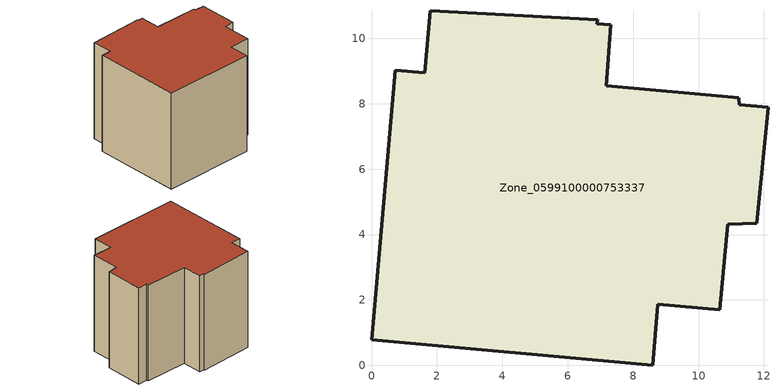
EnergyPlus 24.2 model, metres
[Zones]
Zone_0599100000753337
 floor ground (C_G): 6.89,10.45 7.31,10.41 7.18,8.55 11.23,8.18 11.24,7.97 12.12,7.89 11.79,4.35 10.89,4.32 10.65,1.7 8.75,1.87 8.59,0 0,0.78 0.73,9.03 1.62,8.95 1.79,10.85 6.92,10.57 z0
 wall outside (C_F): 11.24,7.97 11.23,8.18 7.18,8.55 7.31,10.41 6.89,10.45 6.92,10.57 1.79,10.85 1.62,8.95 0.73,9.03 0,0.78 8.59,0 8.75,1.87 10.65,1.7 10.89,4.32 11.79,4.35 12.12,7.89 11.24,7.97 z0:9.31
 roof outside (C_R): 7.31,10.41 6.89,10.45 6.92,10.57 1.79,10.85 1.62,8.95 0.73,9.03 0,0.78 8.59,0 8.75,1.87 10.65,1.7 10.89,4.32 11.79,4.35 12.12,7.89 11.24,7.97 11.23,8.18 7.18,8.55 z9.31
[BUILDING]
Pand.0599100000753337: North Axis=0; Terrain=City; Loads Convergence Tolerance Value=0.04; Temperature Convergence Tolerance Value=0.4; Solar Distribution=FullExterior; Maximum Number of Warmup Days=25; Minimum Number of Warmup Days=1
[Site:Location]
Rotterdam.The.Hague.AP_ZH_NLD Design_Conditions: Latitude=51.96; Longitude=4.45; Time Zone=1; Elevation=-4.5
[SITE:GROUNDTEMPERATURE:BUILDINGSURFACE]
18, 18, 18, 18, 18, 18, 18, 18, 18, 18, 18, 18
[MATERIAL] Thermal Absorptance=0.9; Solar Absorptance=0.7; Visible Absorptance=0.7
Name | Roughness | Thickness | Conductivity | Density | Specific Heat
G.TC.2006-2014 | MediumSmooth | 0.15 | 0.06 | 540 | 1210
F.TC.2006-2014 | Rough | 0.3 | 0.12 | 1920 | 840
R.TC.2006-2014 | MediumRough | 0.2 | 0.08 | 1500 | 1000
[CONSTRUCTION]
C_G: G.TC.2006-2014
C_F: F.TC.2006-2014
C_R: R.TC.2006-2014
[ZONE]
Zone_0599100000753337: Type=1; Multiplier=1; Ceiling Height=Autocalculate; Volume=Autocalculate; Floor Area=autocalculate; Part of Total Floor Area=Yes
[ZONEINFILTRATION:DESIGNFLOWRATE]
Infil_Zone_0599100000753337: Zone or ZoneList or Space or SpaceList=Zone_0599100000753337; Schedule=AlwaysOn; Design Flow Rate Calculation Method=Flow/Area; Flow Rate per Floor Area=0.0015; Constant Term Coefficient=1; Temperature Term Coefficient=0; Velocity Term Coefficient=0; Velocity Squared Term Coefficient=0
[HVACTEMPLATE:ZONE:IDEALLOADSAIRSYSTEM]
Zone_0599100000753337: Maximum Heating Supply Air Temperature=50; Minimum Cooling Supply Air Temperature=13; Maximum Heating Supply Air Humidity Ratio=0.0156; Minimum Cooling Supply Air Humidity Ratio=0.0077; Heating Limit=NoLimit; Cooling Limit=NoLimit; Dehumidification Control Type=ConstantSensibleHeatRatio; Cooling Sensible Heat Ratio=0.7; Dehumidification Setpoint=60; Humidification Control Type=None; Humidification Setpoint=30; Outdoor Air Method=None; Outdoor Air Flow Rate per Person=0.00944; Outdoor Air Flow Rate per Zone Floor Area=0; Outdoor Air Flow Rate per Zone=0; Demand Controlled Ventilation Type=None; Outdoor Air Economizer Type=NoEconomizer; Heat Recovery Type=None; Sensible Heat Recovery Effectiveness=0.7; Latent Heat Recovery Effectiveness=0.65
[ZONECONTROL:THERMOSTAT]
ThermostatControl_Zone_0599100000753337: Zone or ZoneList=Zone_0599100000753337; Control Type Schedule=DualSetpointControlType; Control 1=Thermostat_Zone_0599100000753337; Temperature Difference Between Cutout And Setpoint=0
[THERMOSTATSETPOINT:DUALSETPOINT]
Thermostat_Zone_0599100000753337: Heating Setpoint Temperature Schedule=HeatingSetpoint_Zone_0599100000753337; Cooling Setpoint Temperature Schedule=CoolingSetpoint_Zone_0599100000753337
[SCHEDULE:COMPACT]
HeatingSetpoint_Zone_0599100000753337: Through: 12/31, For: AllDays, Until: 24:00, 21
CoolingSetpoint_Zone_0599100000753337: Through: 12/31, For: AllDays, Until: 24:00, 24
DualSetpointControlType: Through: 12/31, For: AllDays, Until: 24:00, 4
AlwaysOn: Through: 12/31, For: AllDays, Until: 24:00, 1
